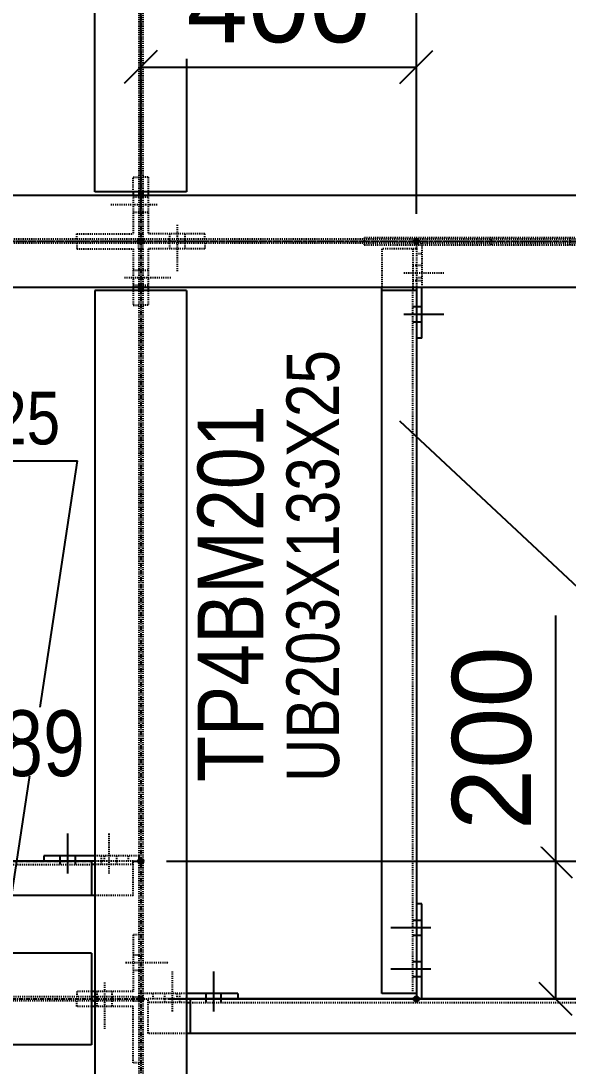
# Model space of a CAD drawing. Header units: millimetres. Extents: x 2102 to 21371, y 12217 to 26594.
# Drawn here: x 18958 to 19752, y 20123 to 21641 of the extents above; entities that cross this region are included whole.
import ezdxf

# ---------------------------------------------------------------- set-up
doc = ezdxf.new("R2010")
doc.units = ezdxf.units.MM
for name, pattern in [('CENTER', [12.7, 7.9375, -1.5875, 1.5875, -1.5875]), ('DXK_LINE_DOT2', [3.9198, 1.9599, -1.9599]), ('DXK_LINE_DOT5', [7.8785, 2.979, -0.9799, 0.9799, -0.9799, 0.9799, -0.9799])]:
    doc.linetypes.add(name, pattern=pattern)
for name, color, linetype in [('1', 7, 'Continuous'), ('2', 7, 'Continuous'), ('4', 7, 'Continuous'), ('6', 7, 'Continuous'), ('8', 7, 'Continuous')]:
    doc.layers.add(name, color=color, linetype=linetype)
doc.styles.add('Arial', font='arial.ttf', dxfattribs={"height": 0.2})
doc.styles.add('Arial Narrow', font='ARIALN.TTF', dxfattribs={"height": 0.2})

# ---------------------------------------------------------------- blocks, each defined once
blk = doc.blocks.new('GridLine-116860372-116906 - 114867')
at = {"layer": '2', "color": 7, "linetype": 'DXK_LINE_DOT5'}
blk.add_line((2535.4, 21320.8), (24512.1, 21320.8), dxfattribs=at)
blk = doc.blocks.new('Part-116860372-114980 - 114867')
at = {"layer": '1', "color": 6, "linetype": 'DXK_LINE_DOT2'}
for p, q in [((23601.4, 21324.4), (20549.8, 21324.4)), ((23601.4, 21317.3), (20549.8, 21317.3))]:
    blk.add_line(p, q, dxfattribs=at)
at = {"layer": '2', "color": 2, "linetype": 'Continuous'}
for p, q in [((23601.4, 21404.1), (20549.8, 21404.1)), ((20549.8, 21237.6), (23601.4, 21237.6))]:
    blk.add_line(p, q, dxfattribs=at)
at = {"layer": '4', "color": 4, "linetype": 'CENTER'}
blk.add_line((20200.6, 21320.8), (23950.6, 21320.8), dxfattribs=at)
blk = doc.blocks.new('Part-116860372-114978 - 114867')
at = {"layer": '4', "linetype": 'Continuous'}
blk.add_hatch(color=4, dxfattribs=at).paths.add_polyline_path([(22700.6, 21315.8, -1), (22700.6, 21325.8, -1)])
at = {"layer": '1', "color": 6, "linetype": 'DXK_LINE_DOT2'}
for p, q in [((22697, 24981.3), (22697, 21410.3)), ((22704.1, 24981.3), (22704.1, 21410.3)), ((22697, 21404.1), (22697, 21334.4)), ((22704.1, 21404.1), (22704.1, 21334.4)), ((22704.1, 21334.4), (22697, 21334.4))]:
    blk.add_line(p, q, dxfattribs=at)
at = {"layer": '2', "color": 2, "linetype": 'Continuous'}
for p, q in [((22617.3, 21410.3), (22617.3, 24981.3)), ((22783.8, 24981.3), (22783.8, 21410.3)), ((22783.8, 21410.3), (22617.3, 21410.3)), ((22697, 21410.3), (22697, 21404.1)), ((22704.1, 21410.3), (22704.1, 21404.1))]:
    blk.add_line(p, q, dxfattribs=at)
at = {"layer": '4', "color": 4, "linetype": 'CENTER'}
blk.add_line((22700.6, 25070.8), (22700.6, 21320.8), dxfattribs=at)
at = {"layer": '4', "color": 4, "linetype": 'Continuous'}
blk.add_circle((22700.6, 21320.8), 5, dxfattribs=at)
blk = doc.blocks.new('Part-116860372-115052 - 114867')
at = {"layer": '4', "linetype": 'Continuous'}
for points in [[(21450.6, 19940.8, -1), (21450.6, 19950.8, -1)], [(22700.6, 19940.8, -1), (22700.6, 19950.8, -1)]]:
    blk.add_hatch(color=4, dxfattribs=at).paths.add_polyline_path(points)
at = {"layer": '1', "color": 6, "linetype": 'DXK_LINE_DOT2'}
for p, q in [((22231.7, 20029.1), (21794.2, 20029.1)), ((21464.1, 19949.4), (21464.1, 19942.3)), ((21533.8, 19949.4), (21464.1, 19949.4)), ((21533.8, 19942.3), (21464.1, 19942.3)), ((22231.7, 19949.4), (21540.1, 19949.4)), ((22611.1, 19942.3), (21540.1, 19942.3)), ((22687, 19949.4), (22231.7, 19949.4)), ((22687, 19942.3), (22617.3, 19942.3)), ((22687, 19949.4), (22687, 19942.3)), ((22231.7, 19862.6), (21794.2, 19862.6))]:
    blk.add_line(p, q, dxfattribs=at)
at = {"layer": '2', "color": 2, "linetype": 'Continuous'}
for p, q in [((21540.1, 20029.1), (21540.1, 19862.6)), ((21794.2, 20029.1), (21540.1, 20029.1)), ((22611.1, 20029.1), (22231.7, 20029.1)), ((22611.1, 20029.1), (22611.1, 19862.6)), ((21540.1, 19949.4), (21533.8, 19949.4)), ((21540.1, 19942.3), (21533.8, 19942.3)), ((22617.3, 19949.4), (22611.1, 19949.4)), ((22617.3, 19942.3), (22611.1, 19942.3)), ((21794.2, 19862.6), (21540.1, 19862.6)), ((22611.1, 19862.6), (22231.7, 19862.6))]:
    blk.add_line(p, q, dxfattribs=at)
at = {"layer": '4', "color": 4, "linetype": 'CENTER'}
blk.add_line((21450.6, 19945.8), (22700.6, 19945.8), dxfattribs=at)
at = {"layer": '4', "color": 4, "linetype": 'Continuous'}
for centre in [(21450.6, 19945.8), (22700.6, 19945.8)]:
    blk.add_circle(centre, 5, dxfattribs=at)
blk = doc.blocks.new('Part-116860372-115358 - 114867')
at = {"layer": '1', "color": 6, "linetype": 'DXK_LINE_DOT2'}
for p, q in [((22584.5, 21317.3), (22584.5, 21307.3)), ((22584.5, 21307.3), (22687, 21307.3)), ((22687, 21307.3), (22687, 21237.6)), ((22697, 21307.3), (22697, 21317.3)), ((22687, 21231.3), (22687, 21204.8)), ((22697, 21231.3), (22697, 21237.6)), ((22687, 21204.8), (22697, 21204.8))]:
    blk.add_line(p, q, dxfattribs=at)
at = {"layer": '2', "color": 2, "linetype": 'Continuous'}
blk.add_line((22687, 21237.6), (22687, 21231.3), dxfattribs=at)
blk = doc.blocks.new('Bolt-116860372-115430 - 114867')
at = {"layer": '1', "color": 1, "linetype": 'DXK_LINE_DOT2'}
for p, q in [((22673.1, 20011.9), (22751.8, 20011.9)), ((22687, 20025.6), (22697, 20025.6)), ((22697, 20025.6), (22704.1, 20025.6)), ((22687, 19998.1), (22697, 19998.1)), ((22697, 19998.1), (22704.1, 19998.1))]:
    blk.add_line(p, q, dxfattribs=at)
blk = doc.blocks.new('Part-116860372-115362 - 114867')
at = {"layer": '1', "color": 6, "linetype": 'DXK_LINE_DOT2'}
for p, q in [((22714.1, 21436.9), (22704.1, 21436.9)), ((22714.1, 21436.9), (22714.1, 21410.3)), ((22704.1, 21410.3), (22704.1, 21404.1)), ((22714.1, 21404.1), (22714.1, 21334.4)), ((22704.1, 21334.4), (22704.1, 21324.4)), ((22816.6, 21334.4), (22714.1, 21334.4)), ((22816.6, 21324.4), (22816.6, 21334.4))]:
    blk.add_line(p, q, dxfattribs=at)
at = {"layer": '2', "color": 2, "linetype": 'Continuous'}
blk.add_line((22714.1, 21410.3), (22714.1, 21404.1), dxfattribs=at)
blk = doc.blocks.new('Bolt-116860372-115382 - 114867')
at = {"layer": '1', "color": 1, "linetype": 'DXK_LINE_DOT2'}
for p, q in [((22766.6, 21350.6), (22766.6, 21265.6)), ((22752.9, 21334.4), (22752.9, 21324.4)), ((22752.9, 21324.4), (22752.9, 21317.3)), ((22780.4, 21334.4), (22780.4, 21324.4)), ((22780.4, 21324.4), (22780.4, 21317.3)), ((22752.9, 21317.3), (22752.9, 21307.3)), ((22780.4, 21317.3), (22780.4, 21307.3))]:
    blk.add_line(p, q, dxfattribs=at)
blk = doc.blocks.new('Part-116860372-115001 - 114867')
at = {"layer": '4', "linetype": 'Continuous'}
blk.add_hatch(color=4, dxfattribs=at).paths.add_polyline_path([(22700.6, 21315.8, -1), (22700.6, 21325.8, -1)])
at = {"layer": '1', "color": 6, "linetype": 'DXK_LINE_DOT2'}
for p, q in [((22697, 21307.3), (22697, 21237.6)), ((22697, 21307.3), (22704.1, 21307.3)), ((22704.1, 21307.3), (22704.1, 21237.6)), ((22697, 21231.3), (22697, 18822.5)), ((22704.1, 21231.3), (22704.1, 18822.5))]:
    blk.add_line(p, q, dxfattribs=at)
at = {"layer": '2', "color": 2, "linetype": 'Continuous'}
for p, q in [((22617.3, 21231.3), (22617.3, 18927.1)), ((22783.8, 21231.3), (22617.3, 21231.3)), ((22697, 21237.6), (22697, 21231.3)), ((22704.1, 21237.6), (22704.1, 21231.3)), ((22783.8, 21231.3), (22783.8, 18911.9))]:
    blk.add_line(p, q, dxfattribs=at)
at = {"layer": '4', "color": 4, "linetype": 'CENTER'}
blk.add_line((22700.6, 21320.8), (22700.6, 18808.3), dxfattribs=at)
at = {"layer": '4', "color": 4, "linetype": 'Continuous'}
blk.add_circle((22700.6, 21320.8), 5, dxfattribs=at)
blk = doc.blocks.new('Part-116860372-150034 - 114867')
at = {"layer": '2', "color": 2, "linetype": 'Continuous'}
for p, q in [((23210.6, 20118.3), (23200.6, 20118.3)), ((23210.6, 19945.8), (23210.6, 20118.3)), ((23200.6, 19955.8), (23200.6, 19945.8))]:
    blk.add_line(p, q, dxfattribs=at)
blk = doc.blocks.new('Bolt-116860372-115758 - 114867')
at = {"layer": '1', "color": 1, "linetype": 'DXK_LINE_DOT2'}
for p, q in [((22757.9, 19923.3), (22757.9, 19995.8)), ((22744.1, 19945.8), (22744.1, 19955.8)), ((22771.6, 19945.8), (22771.6, 19955.8)), ((22744.1, 19939.6), (22744.1, 19945.8)), ((22771.6, 19939.6), (22771.6, 19945.8))]:
    blk.add_line(p, q, dxfattribs=at)
at = {"layer": '2', "color": 1, "linetype": 'Continuous'}
for p, q in [((22832.9, 19923.3), (22832.9, 19995.8)), ((22819.1, 19945.8), (22819.1, 19955.8)), ((22846.6, 19945.8), (22846.6, 19955.8)), ((22819.1, 19939.6), (22819.1, 19945.8)), ((22846.6, 19939.6), (22846.6, 19945.8))]:
    blk.add_line(p, q, dxfattribs=at)
blk = doc.blocks.new('Part-116860372-115047 - 114867')
at = {"layer": '4', "linetype": 'Continuous'}
for points in [[(22700.6, 19940.8, -1), (22700.6, 19950.8, -1)], [(23950.6, 19940.8, -1), (23950.6, 19950.8, -1)]]:
    blk.add_hatch(color=4, dxfattribs=at).paths.add_polyline_path(points)
at = {"layer": '1', "color": 6, "linetype": 'DXK_LINE_DOT2'}
for p, q in [((22790.1, 19945.8), (22714.1, 19945.8)), ((22714.1, 19883.3), (22714.1, 19945.8)), ((22783.8, 19939.6), (22714.1, 19939.6)), ((22790.1, 19939.6), (23825.6, 19939.6)), ((23934.7, 19945.8), (23825.6, 19945.8)), ((23934.7, 19939.6), (23831.8, 19939.6)), ((23934.7, 19883.3), (23934.7, 19945.8)), ((22783.8, 19883.3), (22714.1, 19883.3)), ((23934.7, 19883.3), (23831.8, 19883.3))]:
    blk.add_line(p, q, dxfattribs=at)
at = {"layer": '2', "color": 2, "linetype": 'Continuous'}
for p, q in [((22783.8, 19939.6), (22790.1, 19939.6)), ((23825.6, 19945.8), (22790.1, 19945.8)), ((22790.1, 19945.8), (22790.1, 19883.3)), ((23825.6, 19945.8), (23825.6, 19883.3)), ((23831.8, 19939.6), (23825.6, 19939.6)), ((23831.8, 19883.3), (22783.8, 19883.3))]:
    blk.add_line(p, q, dxfattribs=at)
at = {"layer": '4', "color": 4, "linetype": 'CENTER'}
for p, q in [((22700.6, 19945.8), (22714.1, 19945.8)), ((22790.1, 19945.8), (23825.6, 19945.8)), ((23934.7, 19945.8), (23950.6, 19945.8))]:
    blk.add_line(p, q, dxfattribs=at)
at = {"layer": '4', "color": 4, "linetype": 'Continuous'}
for centre in [(22700.6, 19945.8), (23950.6, 19945.8)]:
    blk.add_circle(centre, 5, dxfattribs=at)
blk = doc.blocks.new('Part-116860372-115049 - 114867')
at = {"layer": '4', "linetype": 'Continuous'}
for points in [[(21450.6, 20190.8, -1), (21450.6, 20200.8, -1)], [(22700.6, 20190.8, -1), (22700.6, 20200.8, -1)]]:
    blk.add_hatch(color=4, dxfattribs=at).paths.add_polyline_path(points)
at = {"layer": '1', "color": 6, "linetype": 'DXK_LINE_DOT2'}
for p, q in [((21464.1, 20195.8), (21464.1, 20133.3)), ((21540.1, 20195.8), (21464.1, 20195.8)), ((21533.8, 20189.6), (21464.1, 20189.6)), ((21540.1, 20189.6), (22611.1, 20189.6)), ((21794.3, 20195.8), (21606.8, 20195.8)), ((22687, 20195.8), (22611.1, 20195.8)), ((22687, 20189.6), (22617.3, 20189.6)), ((22687, 20133.3), (22687, 20195.8)), ((21533.8, 20133.3), (21464.1, 20133.3)), ((21794.3, 20133.3), (21606.8, 20133.3)), ((22687, 20133.3), (22617.3, 20133.3))]:
    blk.add_line(p, q, dxfattribs=at)
at = {"layer": '2', "color": 2, "linetype": 'Continuous'}
for p, q in [((21533.8, 20189.6), (21540.1, 20189.6)), ((21606.8, 20195.8), (21540.1, 20195.8)), ((21540.1, 20195.8), (21540.1, 20133.3)), ((22611.1, 20195.8), (21794.3, 20195.8)), ((22611.1, 20195.8), (22611.1, 20133.3)), ((22617.3, 20189.6), (22611.1, 20189.6)), ((21606.8, 20133.3), (21533.8, 20133.3)), ((22617.3, 20133.3), (21794.3, 20133.3))]:
    blk.add_line(p, q, dxfattribs=at)
at = {"layer": '4', "color": 4, "linetype": 'CENTER'}
for p, q in [((21450.6, 20195.8), (21464.1, 20195.8)), ((21540.1, 20195.8), (21606.8, 20195.8)), ((21794.3, 20195.8), (22611.1, 20195.8)), ((22687, 20195.8), (22700.6, 20195.8))]:
    blk.add_line(p, q, dxfattribs=at)
at = {"layer": '4', "color": 4, "linetype": 'Continuous'}
for centre in [(21450.6, 20195.8), (22700.6, 20195.8)]:
    blk.add_circle(centre, 5, dxfattribs=at)
blk = doc.blocks.new('Part-116860372-115424 - 114867')
at = {"layer": '1', "color": 6, "linetype": 'DXK_LINE_DOT2'}
for p, q in [((22697, 20061.9), (22687, 20061.9)), ((22687, 20061.9), (22687, 19959.4)), ((22584.5, 19959.4), (22584.5, 19949.4)), ((22611.1, 19959.4), (22584.5, 19959.4)), ((22687, 19959.4), (22617.3, 19959.4)), ((22687, 19949.4), (22697, 19949.4))]:
    blk.add_line(p, q, dxfattribs=at)
at = {"layer": '2', "color": 2, "linetype": 'Continuous'}
blk.add_line((22617.3, 19959.4), (22611.1, 19959.4), dxfattribs=at)
blk = doc.blocks.new('Bolt-116860372-115760 - 114867')
at = {"layer": '1', "color": 1, "linetype": 'DXK_LINE_DOT2'}
for p, q in [((22643.3, 20173.3), (22643.3, 20245.8)), ((22629.5, 20195.8), (22629.5, 20205.8)), ((22657, 20195.8), (22657, 20205.8)), ((22629.5, 20189.6), (22629.5, 20195.8)), ((22657, 20189.6), (22657, 20195.8))]:
    blk.add_line(p, q, dxfattribs=at)
at = {"layer": '2', "color": 1, "linetype": 'Continuous'}
for p, q in [((22568.3, 20173.3), (22568.3, 20245.8)), ((22554.5, 20195.8), (22554.5, 20205.8)), ((22582, 20195.8), (22582, 20205.8)), ((22554.5, 20189.6), (22554.5, 20195.8)), ((22582, 20189.6), (22582, 20195.8))]:
    blk.add_line(p, q, dxfattribs=at)
blk = doc.blocks.new('Part-116860372-115357 - 114867')
at = {"layer": '1', "color": 6, "linetype": 'DXK_LINE_DOT2'}
for p, q in [((22704.1, 21307.3), (22704.1, 21317.3)), ((22816.6, 21307.3), (22714.1, 21307.3)), ((22714.1, 21307.3), (22714.1, 21237.6)), ((22816.6, 21317.3), (22816.6, 21307.3)), ((22704.1, 21231.3), (22704.1, 21237.6)), ((22714.1, 21231.3), (22714.1, 21204.8)), ((22714.1, 21204.8), (22704.1, 21204.8))]:
    blk.add_line(p, q, dxfattribs=at)
at = {"layer": '2', "color": 2, "linetype": 'Continuous'}
blk.add_line((22714.1, 21237.6), (22714.1, 21231.3), dxfattribs=at)
blk = doc.blocks.new('Bolt-116860372-115359 - 114867')
at = {"layer": '1', "color": 1, "linetype": 'DXK_LINE_DOT2'}
for p, q in [((22687, 21268.5), (22697, 21268.5)), ((22697, 21268.5), (22704.1, 21268.5)), ((22704.1, 21268.5), (22714.1, 21268.5)), ((22670.8, 21254.8), (22755.8, 21254.8)), ((22687, 21241), (22697, 21241)), ((22697, 21241), (22704.1, 21241)), ((22704.1, 21241), (22714.1, 21241))]:
    blk.add_line(p, q, dxfattribs=at)
blk = doc.blocks.new('Part-116860372-115361 - 114867')
at = {"layer": '1', "color": 6, "linetype": 'DXK_LINE_DOT2'}
for p, q in [((22687, 21410.3), (22687, 21436.9)), ((22687, 21436.9), (22697, 21436.9)), ((22687, 21404.1), (22687, 21334.4)), ((22697, 21410.3), (22697, 21404.1)), ((22584.5, 21324.4), (22584.5, 21334.4)), ((22584.5, 21334.4), (22687, 21334.4)), ((22697, 21334.4), (22697, 21324.4))]:
    blk.add_line(p, q, dxfattribs=at)
at = {"layer": '2', "color": 2, "linetype": 'Continuous'}
blk.add_line((22687, 21410.3), (22687, 21404.1), dxfattribs=at)
blk = doc.blocks.new('Bolt-116860372-115363 - 114867')
at = {"layer": '1', "color": 1, "linetype": 'DXK_LINE_DOT2'}
for p, q in [((22697, 21400.6), (22687, 21400.6)), ((22704.1, 21400.6), (22697, 21400.6)), ((22714.1, 21400.6), (22704.1, 21400.6)), ((22730.4, 21386.9), (22645.4, 21386.9)), ((22697, 21373.1), (22687, 21373.1)), ((22704.1, 21373.1), (22697, 21373.1)), ((22714.1, 21373.1), (22704.1, 21373.1))]:
    blk.add_line(p, q, dxfattribs=at)
blk = doc.blocks.new('Part-116860372-149996 - 114867')
at = {"layer": '4', "linetype": 'Continuous'}
for points in [[(23200.6, 21315.8, -1), (23200.6, 21325.8, -1)], [(23200.6, 19940.8, -1), (23200.6, 19950.8, -1)]]:
    blk.add_hatch(color=4, dxfattribs=at).paths.add_polyline_path(points)
at = {"layer": '1', "color": 6, "linetype": 'DXK_LINE_DOT2'}
for p, q in [((23200.6, 21307.3), (23138.1, 21307.3)), ((23138.1, 21307.3), (23138.1, 21237.6)), ((23194.3, 21307.3), (23194.3, 21237.6)), ((23200.6, 21307.3), (23200.6, 21144.8)), ((23194.3, 19955.8), (23194.3, 21231.3))]:
    blk.add_line(p, q, dxfattribs=at)
at = {"layer": '2', "color": 2, "linetype": 'Continuous'}
for p, q in [((23138.1, 19955.8), (23138.1, 21237.6)), ((23200.6, 21231.3), (23138.1, 21231.3)), ((23194.3, 21237.6), (23194.3, 21231.3)), ((23200.6, 21231.3), (23200.6, 19955.8)), ((23200.6, 19955.8), (23138.1, 19955.8))]:
    blk.add_line(p, q, dxfattribs=at)
at = {"layer": '4', "color": 4, "linetype": 'CENTER'}
for p, q in [((23200.6, 21320.8), (23200.6, 21307.3)), ((23200.6, 21144.8), (23200.6, 19945.8))]:
    blk.add_line(p, q, dxfattribs=at)
at = {"layer": '4', "color": 4, "linetype": 'Continuous'}
for centre in [(23200.6, 21320.8), (23200.6, 19945.8)]:
    blk.add_circle(centre, 5, dxfattribs=at)
blk = doc.blocks.new('Part-116860372-115423 - 114867')
at = {"layer": '1', "color": 6, "linetype": 'DXK_LINE_DOT2'}
for p, q in [((22584.5, 19932.3), (22584.5, 19942.3)), ((22611.1, 19942.3), (22617.3, 19942.3)), ((22687, 19942.3), (22697, 19942.3)), ((22611.1, 19932.3), (22584.5, 19932.3)), ((22687, 19932.3), (22617.3, 19932.3)), ((22687, 19829.8), (22687, 19932.3)), ((22697, 19829.8), (22687, 19829.8))]:
    blk.add_line(p, q, dxfattribs=at)
at = {"layer": '2', "color": 2, "linetype": 'Continuous'}
blk.add_line((22617.3, 19932.3), (22611.1, 19932.3), dxfattribs=at)
blk = doc.blocks.new('Bolt-116860372-115425 - 114867')
at = {"layer": '1', "color": 1, "linetype": 'DXK_LINE_DOT2'}
for p, q in [((22634.5, 19975.6), (22634.5, 19890.6)), ((22620.8, 19959.4), (22620.8, 19949.4)), ((22648.3, 19959.4), (22648.3, 19949.4)), ((22620.8, 19949.4), (22620.8, 19942.3)), ((22620.8, 19942.3), (22620.8, 19932.3)), ((22648.3, 19949.4), (22648.3, 19942.3)), ((22648.3, 19942.3), (22648.3, 19932.3))]:
    blk.add_line(p, q, dxfattribs=at)
blk = doc.blocks.new('Part-116860372-115759 - 114867')
at = {"layer": '1', "color": 6, "linetype": 'DXK_LINE_DOT2'}
for p, q in [((22697, 20205.8), (22617.3, 20205.8)), ((22634.5, 20195.8), (22634.5, 20205.8)), ((22678.3, 20195.8), (22678.3, 20205.8)), ((22697, 20205.8), (22697, 20195.8))]:
    blk.add_line(p, q, dxfattribs=at)
at = {"layer": '2', "color": 2, "linetype": 'Continuous'}
for p, q in [((22617.3, 20205.8), (22524.5, 20205.8)), ((22524.5, 20205.8), (22524.5, 20195.8)), ((22617.3, 20195.8), (22611.1, 20195.8))]:
    blk.add_line(p, q, dxfattribs=at)
blk = doc.blocks.new('Part-116860372-115757 - 114867')
at = {"layer": '1', "color": 6, "linetype": 'DXK_LINE_DOT2'}
for p, q in [((22783.8, 19955.8), (22704.1, 19955.8)), ((22722.9, 19945.8), (22722.9, 19955.8)), ((22766.6, 19945.8), (22766.6, 19955.8))]:
    blk.add_line(p, q, dxfattribs=at)
at = {"layer": '2', "color": 2, "linetype": 'Continuous'}
for p, q in [((22876.6, 19955.8), (22783.8, 19955.8)), ((22876.6, 19955.8), (22876.6, 19945.8)), ((22790.1, 19945.8), (22783.8, 19945.8))]:
    blk.add_line(p, q, dxfattribs=at)
blk = doc.blocks.new('Bolt-116860372-150032 - 114867')
at = {"layer": '1', "color": 1, "linetype": 'DXK_LINE_DOT2'}
for p, q in [((23178.1, 21263.5), (23250.6, 21263.5)), ((23194.3, 21277.3), (23200.6, 21277.3)), ((23200.6, 21277.3), (23210.6, 21277.3)), ((23194.3, 21249.8), (23200.6, 21249.8)), ((23200.6, 21249.8), (23210.6, 21249.8))]:
    blk.add_line(p, q, dxfattribs=at)
at = {"layer": '2', "color": 1, "linetype": 'Continuous'}
for p, q in [((23178.1, 21188.5), (23250.6, 21188.5)), ((23194.3, 21202.3), (23200.6, 21202.3)), ((23200.6, 21202.3), (23210.6, 21202.3)), ((23194.3, 21174.8), (23200.6, 21174.8)), ((23200.6, 21174.8), (23210.6, 21174.8))]:
    blk.add_line(p, q, dxfattribs=at)
blk = doc.blocks.new('Part-116860372-116706 - 114867')
at = {"layer": '1', "color": 6, "linetype": 'DXK_LINE_DOT2'}
for p, q in [((23613.9, 21327.1), (23106.1, 21327.1)), ((23106.1, 21327.1), (23106.1, 21314.6)), ((23336.8, 21314.6), (23336.8, 21327.1)), ((23478.9, 21327.1), (23478.9, 21314.6)), ((23615.1, 21327.1), (23615.1, 21314.6)), ((23106.1, 21314.6), (23613.9, 21314.6))]:
    blk.add_line(p, q, dxfattribs=at)
at = {"layer": '2', "color": 2, "linetype": 'Continuous'}
for p, q in [((23615.1, 21327.1), (23613.9, 21327.1)), ((23615.1, 21314.6), (23613.9, 21314.6))]:
    blk.add_line(p, q, dxfattribs=at)
blk = doc.blocks.new('Part-116860372-150031 - 114867')
at = {"layer": '1', "color": 6, "linetype": 'DXK_LINE_DOT2'}
for p, q in [((23210.6, 21317.3), (23210.6, 21237.6)), ((23200.6, 21298.5), (23210.6, 21298.5)), ((23200.6, 21254.8), (23210.6, 21254.8))]:
    blk.add_line(p, q, dxfattribs=at)
at = {"layer": '2', "color": 2, "linetype": 'Continuous'}
for p, q in [((23200.6, 21237.6), (23200.6, 21231.3)), ((23210.6, 21144.8), (23210.6, 21237.6)), ((23210.6, 21144.8), (23200.6, 21144.8))]:
    blk.add_line(p, q, dxfattribs=at)
blk = doc.blocks.new('Bolt-116860372-150035 - 114867')
at = {"layer": '2', "color": 1, "linetype": 'Continuous'}
for p, q in [((23200.6, 20088.3), (23194.3, 20088.3)), ((23210.6, 20088.3), (23200.6, 20088.3)), ((23226.8, 20074.6), (23154.3, 20074.6)), ((23200.6, 20060.8), (23194.3, 20060.8)), ((23210.6, 20060.8), (23200.6, 20060.8)), ((23200.6, 20013.3), (23194.3, 20013.3)), ((23210.6, 20013.3), (23200.6, 20013.3)), ((23226.8, 19999.6), (23154.3, 19999.6)), ((23200.6, 19985.8), (23194.3, 19985.8)), ((23210.6, 19985.8), (23200.6, 19985.8))]:
    blk.add_line(p, q, dxfattribs=at)
blk = doc.blocks.new('StraightDimension-116860372-126803 - 114867')
at = {"layer": '6', "color": 3, "linetype": 'Continuous'}
for p, q in [((23453.5, 20195.8), (23453.5, 20641.9)), ((23453.5, 20195.8), (23453.5, 20641.9)), ((23423.5, 20225.8), (23483.5, 20165.8)), ((22747, 20195.8), (23573.5, 20195.8)), ((23453.5, 19945.8), (23453.5, 20195.8)), ((23483.5, 19915.8), (23423.5, 19975.8)), ((22750.6, 19945.8), (23573.5, 19945.8))]:
    blk.add_line(p, q, dxfattribs=at)
at = {"color": 0}
blk.add_wipeout([(23438.5, 20615.6), (23228.5, 20615.6), (23228.5, 20222.1), (23438.5, 20222.1)], dxfattribs=at).dxf.layer = '6'
at = {"layer": '6', "color": 7, "style": 'Arial'}
blk.add_text('200', height=143.26, rotation=90.0002, dxfattribs=at).set_placement((23408.5, 20252.1))
blk = doc.blocks.new('StraightDimension-116860372-158491 - 114867')
at = {"layer": '6', "color": 3, "linetype": 'Continuous'}
for p, q in [((22700.6, 21370.8), (22700.6, 21757)), ((23200.6, 21370.8), (23200.6, 21757)), ((22730.6, 21667), (22670.6, 21607)), ((23170.6, 21607), (23230.6, 21667)), ((22700.6, 21637), (23200.6, 21637))]:
    blk.add_line(p, q, dxfattribs=at)
at = {"color": 0}
blk.add_wipeout([(23147.3, 21652), (23147.3, 21862), (22753.8, 21862), (22753.8, 21652)], dxfattribs=at).dxf.layer = '6'
at = {"layer": '6', "color": 7, "style": 'Arial'}
blk.add_text('400', height=143.26, dxfattribs=at).set_placement((22783.8, 21682))
blk = doc.blocks.new('Mark-116860372-129985 - 114867')
at = {"layer": '8', "color": 7, "linetype": 'Continuous'}
for p in [(21740.3, 20922.2), (22433.1, 19916.1)]:
    blk.add_line(p, (22586, 20922.2), dxfattribs=at)
at = {"color": 0, "linetype": 'Continuous'}
for points in [[(22455.3, 21089.7), (22455.3, 21214.7), (21770.3, 21214.7), (21770.3, 21089.7)], [(22556, 20952.2), (22556, 21052.2), (21770.3, 21052.2), (21770.3, 20952.2)]]:
    blk.add_wipeout(points, dxfattribs=at).dxf.layer = '8'
for points in [[(22455.3, 21089.7), (22455.3, 21214.7), (21770.3, 21214.7), (21770.3, 21089.7)], [(22556, 20952.2), (22556, 21052.2), (21770.3, 21052.2), (21770.3, 20952.2)]]:
    blk.add_wipeout(points, dxfattribs=at).dxf.layer = '8'
at = {"layer": '8', "color": 7, "linetype": 'Continuous', "style": 'Arial Narrow'}
for s, height, p in [('TP4BM193', 119.3, (21770.3, 21089.7)), ('UB203X133X25', 95.443, (21770.3, 20952.2))]:
    blk.add_text(s, height=height, dxfattribs=at).set_placement(p)
blk = doc.blocks.new('Mark-116860372-129982 - 114867')
at = {"color": 0, "linetype": 'Continuous'}
for points in [[(22600.7, 20350.3), (22600.7, 20475.3), (21915.6, 20475.3), (21915.6, 20350.3)], [(22372.4, 20212.8), (22372.4, 20312.8), (21915.6, 20312.8), (21915.6, 20212.8)]]:
    blk.add_wipeout(points, dxfattribs=at).dxf.layer = '8'
for points in [[(22600.7, 20350.3), (22600.7, 20475.3), (21915.6, 20475.3), (21915.6, 20350.3)], [(22372.4, 20212.8), (22372.4, 20312.8), (21915.6, 20312.8), (21915.6, 20212.8)]]:
    blk.add_wipeout(points, dxfattribs=at).dxf.layer = '8'
at = {"layer": '8', "color": 7, "linetype": 'Continuous', "style": 'Arial Narrow'}
for s, height, p in [('TP4BM189', 119.3, (21915.6, 20350.3)), ('ISMC100', 95.44, (21915.6, 20212.8))]:
    blk.add_text(s, height=height, dxfattribs=at).set_placement(p)
blk = doc.blocks.new('Mark-116860372-129953 - 114867')
at = {"color": 0}
for points in [[(23060.5, 21125.1), (22960.5, 21125.1), (22960.5, 20339.4), (23060.5, 20339.4)], [(22923, 21024.5), (22798, 21024.5), (22798, 20339.4), (22923, 20339.4)]]:
    blk.add_wipeout(points, dxfattribs=at).dxf.layer = '8'
for points in [[(23060.5, 21125.1), (22960.5, 21125.1), (22960.5, 20339.4), (23060.5, 20339.4)], [(22923, 21024.5), (22798, 21024.5), (22798, 20339.4), (22923, 20339.4)]]:
    blk.add_wipeout(points, dxfattribs=at).dxf.layer = '8'
at = {"layer": '8', "color": 7, "style": 'Arial Narrow'}
for s, height, p in [('UB203X133X25', 95.443, (23060.5, 20339.4)), ('TP4BM201', 119.3, (22923, 20339.4))]:
    blk.add_text(s, height=height, rotation=90.0002, dxfattribs=at).set_placement(p)
blk = doc.blocks.new('Mark-116860372-157528 - 114867')
at = {"layer": '8', "color": 7, "linetype": 'Continuous'}
for p, q in [((23170, 20995), (24210.8, 20021.9)), ((24210.8, 20021.9), (24955.8, 20021.9))]:
    blk.add_line(p, q, dxfattribs=at)
at = {"color": 0}
for points in [[(24925.8, 20189.4), (24925.8, 20314.4), (24240.8, 20314.4), (24240.8, 20189.4)], [(24697.5, 20051.9), (24697.5, 20151.9), (24240.8, 20151.9), (24240.8, 20051.9)]]:
    blk.add_wipeout(points, dxfattribs=at).dxf.layer = '8'
for points in [[(24925.8, 20189.4), (24925.8, 20314.4), (24240.8, 20314.4), (24240.8, 20189.4)], [(24697.5, 20051.9), (24697.5, 20151.9), (24240.8, 20151.9), (24240.8, 20051.9)]]:
    blk.add_wipeout(points, dxfattribs=at).dxf.layer = '8'
at = {"layer": '8', "color": 7, "style": 'Arial Narrow'}
for s, height, p in [('TP4BM209', 119.3, (24240.8, 20189.4)), ('ISMC100', 95.44, (24240.8, 20051.9))]:
    blk.add_text(s, height=height, dxfattribs=at).set_placement(p)

msp = doc.modelspace()

# ---------------------------------------------------------------- block references
at = {"xscale": 0.8, "yscale": 0.8, "zscale": 0.8}
for name in ['Part-116860372-114978 - 114867', 'GridLine-116860372-116906 - 114867', 'Part-116860372-115361 - 114867', 'Part-116860372-115362 - 114867', 'Part-116860372-114980 - 114867', 'Bolt-116860372-115363 - 114867', 'Bolt-116860372-115382 - 114867', 'Part-116860372-115001 - 114867', 'Part-116860372-116706 - 114867', 'Part-116860372-149996 - 114867', 'Part-116860372-115358 - 114867', 'Part-116860372-115357 - 114867', 'Part-116860372-150031 - 114867', 'Bolt-116860372-115359 - 114867', 'Bolt-116860372-150032 - 114867', 'Bolt-116860372-115760 - 114867', 'Part-116860372-115049 - 114867', 'Part-116860372-115759 - 114867', 'Part-116860372-150034 - 114867', 'Bolt-116860372-150035 - 114867', 'Part-116860372-115424 - 114867', 'Part-116860372-115052 - 114867', 'Bolt-116860372-115430 - 114867', 'Bolt-116860372-115758 - 114867', 'Bolt-116860372-115425 - 114867', 'Part-116860372-115757 - 114867', 'Part-116860372-115423 - 114867', 'Part-116860372-115047 - 114867']:
    msp.add_blockref(name, (971.5, 4264.2), dxfattribs=at)

# ---------------------------------------------------------------- next in the draw order: block references
for name in ['StraightDimension-116860372-158491 - 114867', 'Mark-116860372-129985 - 114867', 'StraightDimension-116860372-126803 - 114867']:
    msp.add_blockref(name, (971.5, 4264.2), dxfattribs=at)

# ---------------------------------------------------------------- next in the draw order: block references
for name in ['Mark-116860372-129953 - 114867', 'Mark-116860372-157528 - 114867', 'Mark-116860372-129982 - 114867']:
    msp.add_blockref(name, (971.5, 4264.2), dxfattribs=at)

doc.saveas('drawing.dxf')
